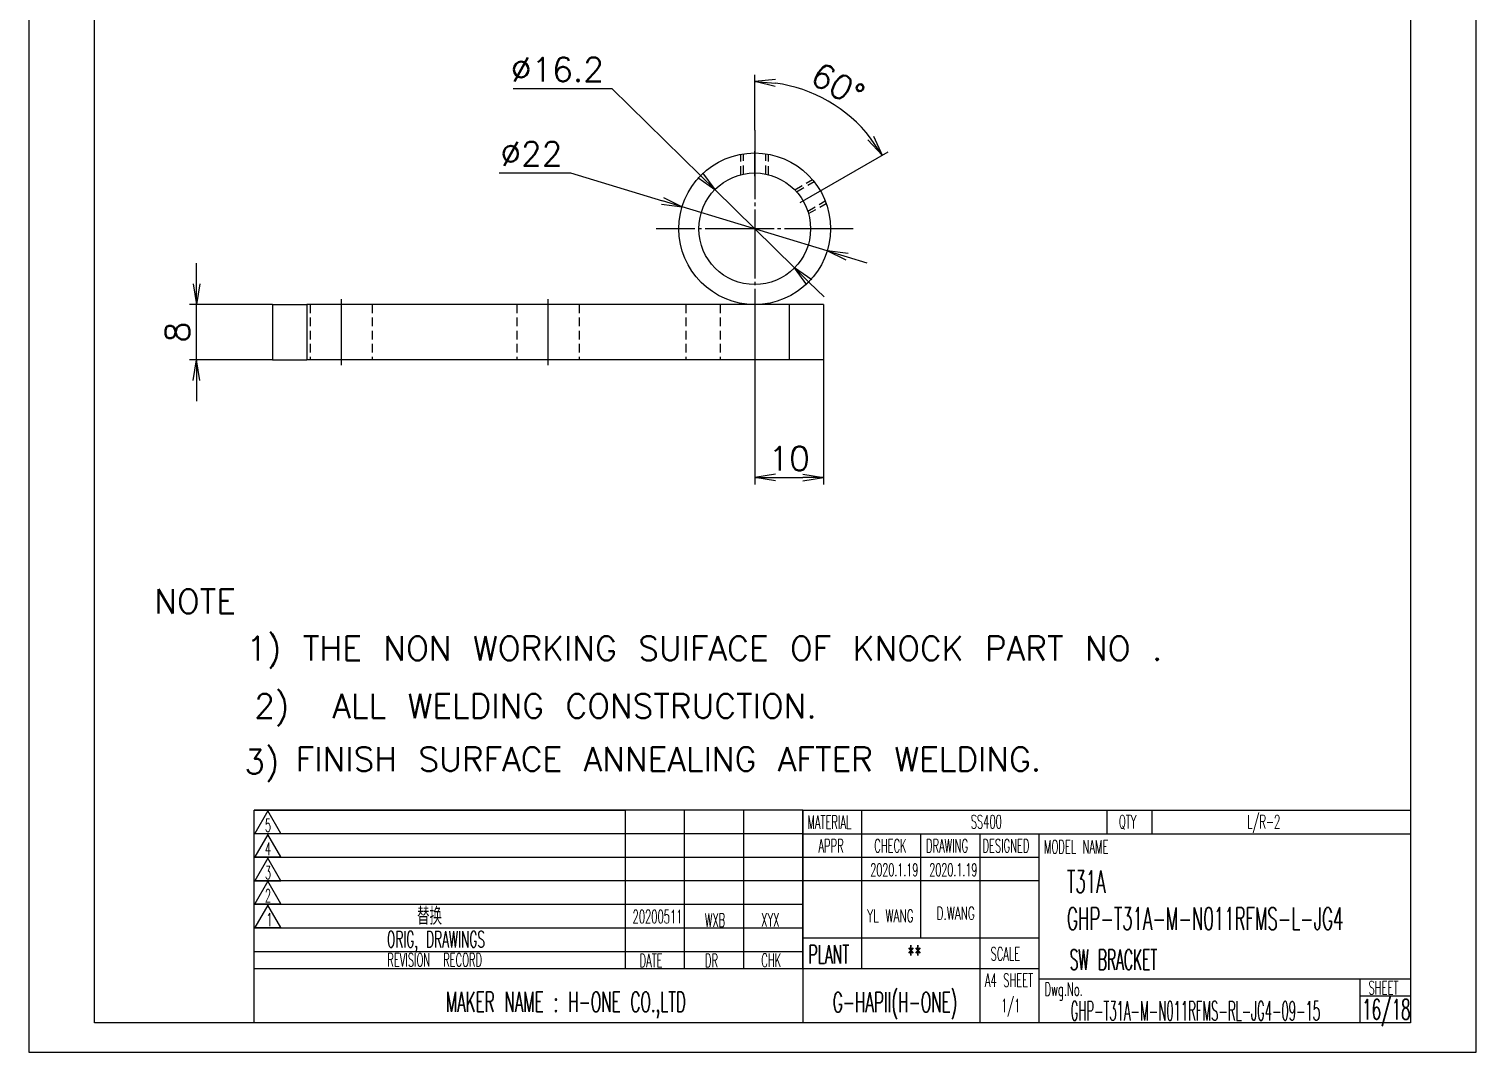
# Model space of a CAD drawing. Header units: millimetres. Extents: x 169 to 68710, y -18996 to 3059.
# Drawn here: x 1065.7 to 1275.7, y 2111.9 to 2260.4 of the extents above; entities that cross this region are included whole.
import ezdxf

# ---------------------------------------------------------------- set-up
doc = ezdxf.new("R2010")
doc.units = ezdxf.units.MM
doc.linetypes.add('CENTER-HOKUTO', pattern=[23, 20, -1, 1, -1])
doc.linetypes.add('HIDDEN-HOKUTO', pattern=[3.8, 2.5, -1.3])
for name, color, linetype in [('AM_7', 2, 'CENTER-HOKUTO'), ('AM_HID', 1, 'HIDDEN-HOKUTO'), ('AM_VIS', 7, 'Continuous'), ('list', 3, 'Continuous'), ('title_frame', 7, 'Continuous'), ('word_dim', 253, 'Continuous')]:
    doc.layers.add(name, color=color, linetype=linetype)
doc.styles.add('MX_NOTE_STANDARD', font='txt.shx', dxfattribs={"bigfont": 'bigfont.shx'})
doc.styles.get("Standard").update_dxf_attribs({"font": 'txt', "bigfont": 'gbcbig.shx'})
doc.dimstyles.new('STANDARD 1-1', dxfattribs={"dimtxt": 3.5, "dimasz": 3, "dimexe": 1, "dimexo": 0, "dimgap": 1, "dimtad": 3, "dimdsep": 46, "dimtxsty": 'Standard', "dimblk1": 'OPEN', "dimblk2": 'OPEN', "dimsah": 1, "dimcen": 0, "dimclrd": 256, "dimclre": 256, "dimclrt": 3, "dimazin": 2, "dimtfac": 1, "dimtmove": 0, "dimatfit": 3, "dimldrblk": 'OPEN', "dimfxl": 0, "dimtolj": 1, "dimlwd": 25, "dimlwe": 25, "dimarcsym": 0})
doc.dimstyles.new('STANDARD 1-1$2', dxfattribs={"dimtxt": 3.5, "dimasz": 3, "dimexe": 1, "dimexo": 0, "dimgap": 1, "dimtad": 3, "dimtoh": 1, "dimdsep": 46, "dimtxsty": 'Standard', "dimblk1": 'OPEN', "dimblk2": 'OPEN', "dimsah": 1, "dimcen": 0, "dimclrd": 256, "dimclre": 256, "dimclrt": 3, "dimazin": 2, "dimtfac": 1, "dimtmove": 0, "dimatfit": 3, "dimldrblk": 'OPEN', "dimfxl": 0, "dimtolj": 1, "dimlwd": 25, "dimlwe": 25, "dimarcsym": 0})
doc.dimstyles.new('STANDARD 1-1$3', dxfattribs={"dimtxt": 3.5, "dimasz": 3, "dimexe": 1, "dimexo": 0, "dimgap": 1, "dimtad": 3, "dimtoh": 1, "dimdsep": 46, "dimtxsty": 'Standard', "dimblk1": 'OPEN', "dimblk2": 'OPEN', "dimsah": 1, "dimcen": 0, "dimclrd": 256, "dimclre": 256, "dimclrt": 3, "dimazin": 2, "dimtfac": 1, "dimtmove": 0, "dimatfit": 3, "dimldrblk": 'OPEN', "dimfxl": 0, "dimtolj": 1, "dimlwd": 25, "dimlwe": 25, "dimarcsym": 0})

# ---------------------------------------------------------------- blocks, each defined once
blk = doc.blocks.new('_Open')
at = {"color": 0, "lineweight": -2}
for p, q in [((-1, 0.1666666666666667), (0, 0)), ((-1, -0.1666666666666667), (0, 0)), ((0, 0), (-1, 0))]:
    blk.add_line(p, q, dxfattribs=at)
blk = doc.blocks.new('*D27')
at = {"layer": 'DEFPOINTS', "color": 0, "linetype": 'Continuous', "ltscale": 2, "transparency": 16777216}
for p in [(1090.03502565559, 2220.353847299332), (1101.039189408991, 2220.353847299332), (1101.039189408991, 2212.353847299332)]:
    blk.add_point(p, dxfattribs=at)
at = {"layer": 'word_dim', "linetype": 'Continuous', "lineweight": 25, "ltscale": 2, "transparency": 16777216}
for p, q in [((1090.03502565559, 2223.353847299332), (1090.03502565559, 2226.353847299332)), ((1101.039189408991, 2220.353847299332), (1089.03502565559, 2220.353847299332)), ((1090.03502565559, 2212.353847299332), (1090.03502565559, 2220.353847299332)), ((1101.039189408991, 2212.353847299332), (1089.03502565559, 2212.353847299332)), ((1090.03502565559, 2209.353847299332), (1090.03502565559, 2206.353847299332))]:
    blk.add_line(p, q, dxfattribs=at)
at = {"layer": 'word_dim', "linetype": 'Continuous', "lineweight": 25, "ltscale": 2, "transparency": 16777216, "xscale": 3, "yscale": 3, "zscale": 3}
for p, rotation in [((1090.03502565559, 2220.353847299332), 270), ((1090.03502565559, 2212.353847299332), 90)]:
    blk.add_blockref('_Open', p, dxfattribs=dict(at, rotation=rotation))
at = {"layer": 'word_dim', "color": 3, "linetype": 'Continuous', "ltscale": 2, "transparency": 16777216, "insert": (1087.28502565559, 2216.353847299333), "char_height": 3.5, "attachment_point": 5, "rotation": 90}
blk.add_mtext('\\A1;8', dxfattribs=at)
blk = doc.blocks.new('*D28')
at = {"layer": 'DEFPOINTS', "color": 0, "linetype": 'Continuous', "ltscale": 2, "transparency": 16777216}
for p in [(1171.039189408991, 2217.653847490068), (1181.039189408991, 2212.353847299333), (1181.039189408991, 2195.250618158848)]:
    blk.add_point(p, dxfattribs=at)
at = {"layer": 'word_dim', "linetype": 'Continuous', "lineweight": 25, "ltscale": 2, "transparency": 16777216}
for p, q in [((1171.039189408991, 2217.653847490068), (1171.039189408991, 2194.250618158848)), ((1181.039189408991, 2212.353847299333), (1181.039189408991, 2194.250618158848)), ((1174.039189408991, 2195.250618158848), (1178.039189408991, 2195.250618158848))]:
    blk.add_line(p, q, dxfattribs=at)
at = {"layer": 'word_dim', "linetype": 'Continuous', "lineweight": 25, "ltscale": 2, "transparency": 16777216, "xscale": 3, "yscale": 3, "zscale": 3, "rotation": 180}
blk.add_blockref('_Open', (1171.039189408991, 2195.250618158848), dxfattribs=at)
at = {"layer": 'word_dim', "linetype": 'Continuous', "lineweight": 25, "ltscale": 2, "transparency": 16777216, "xscale": 3, "yscale": 3, "zscale": 3}
blk.add_blockref('_Open', (1181.039189408991, 2195.250618158848), dxfattribs=at)
at = {"layer": 'word_dim', "color": 3, "linetype": 'Continuous', "ltscale": 2, "transparency": 16777216, "insert": (1176.039189408991, 2198.000618158848), "char_height": 3.5, "attachment_point": 5}
blk.add_mtext('\\A1;10', dxfattribs=at)
blk = doc.blocks.new('*D34')
at = {"layer": 'DEFPOINTS', "color": 0, "linetype": 'Continuous', "ltscale": 2, "transparency": 16777216}
for p in [(1184.77091965145, 2247.718599718178), (1171.039189408991, 2245.653835092301), (1180.804631303523, 2236.99190882277), (1177.649113725398, 2235.170100961442), (1171.039189408991, 2217.053859506364)]:
    blk.add_point(p, dxfattribs=at)
at = {"layer": 'word_dim', "linetype": 'Continuous', "lineweight": 25, "ltscale": 2, "transparency": 16777216}
for p, q in [((1171.039189408991, 2245.653835092301), (1171.039189408991, 2253.71657906087)), ((1180.804631303523, 2236.99190882277), (1190.40589895206, 2242.535108772623))]:
    blk.add_line(p, q, dxfattribs=at)
blk.add_arc((1171.039189408991, 2231.353924443874), 21.36265461699647, 38.05236342333086, 81.94721357483624, dxfattribs=at)
at = {"layer": 'word_dim', "linetype": 'Continuous', "lineweight": 25, "ltscale": 2, "transparency": 16777216, "xscale": 3, "yscale": 3, "zscale": 3}
for p, rotation in [((1171.039189408991, 2252.71657906087), 175.9736067874184), ((1189.539869856912, 2242.035115166307), 304.0259702107487)]:
    blk.add_blockref('_Open', p, dxfattribs=dict(at, rotation=rotation))
at = {"layer": 'word_dim', "color": 3, "linetype": 'Continuous', "ltscale": 2, "transparency": 16777216, "insert": (1183.095593801591, 2252.236051390157), "char_height": 3.5, "attachment_point": 5, "rotation": 329.9997884990829}
blk.add_mtext('\\A1;60°', dxfattribs=at)
blk = doc.blocks.new('*D35')
at = {"layer": 'DEFPOINTS', "color": 0, "linetype": 'Continuous', "ltscale": 2, "transparency": 16777216}
for p in [(1165.260180495439, 2237.029501973238), (1176.818198322442, 2225.678192625471)]:
    blk.add_point(p, dxfattribs=at)
at = {"layer": 'word_dim', "linetype": 'Continuous', "lineweight": 25, "ltscale": 2, "transparency": 16777216}
for p, q in [((1135.978043923108, 2251.710954492557), (1150.311377256457, 2251.710954492557)), ((1150.311377256457, 2251.710954492557), (1163.119806823764, 2239.131596296907)), ((1176.818198322442, 2225.678192625471), (1165.260180495439, 2237.029501973238)), ((1178.958571994117, 2223.576098301803), (1181.098945665792, 2221.474003978134))]:
    blk.add_line(p, q, dxfattribs=at)
at = {"layer": 'word_dim', "linetype": 'Continuous', "lineweight": 25, "ltscale": 2, "transparency": 16777216, "xscale": 3, "yscale": 3, "zscale": 3}
for p, rotation in [((1165.260180495439, 2237.029501973238), 315.516959837839), ((1176.818198322442, 2225.678192625471), 135.516959837839)]:
    blk.add_blockref('_Open', p, dxfattribs=dict(at, rotation=rotation))
at = {"layer": 'word_dim', "color": 3, "linetype": 'Continuous', "ltscale": 2, "transparency": 16777216, "insert": (1142.394710589775, 2254.460954492557), "char_height": 3.5, "attachment_point": 5}
blk.add_mtext('\\A1;∅16.2', dxfattribs=at)
blk = doc.blocks.new('*D36')
at = {"layer": 'DEFPOINTS', "color": 0, "linetype": 'Continuous', "ltscale": 2, "transparency": 16777216}
for p in [(1160.514855830268, 2234.553597715052), (1181.563522987759, 2228.154096883599)]:
    blk.add_point(p, dxfattribs=at)
at = {"layer": 'word_dim', "linetype": 'Continuous', "lineweight": 25, "ltscale": 2, "transparency": 16777216}
for p, q in [((1133.968930085748, 2239.482769611736), (1144.302263419083, 2239.482769611736)), ((1144.302263419083, 2239.482769611736), (1157.64458303606, 2235.426256919342)), ((1181.563522987759, 2228.154096883599), (1160.514855830268, 2234.553597715052)), ((1184.433795781966, 2227.281437679309), (1187.304068576174, 2226.408778475019))]:
    blk.add_line(p, q, dxfattribs=at)
at = {"layer": 'word_dim', "linetype": 'Continuous', "lineweight": 25, "ltscale": 2, "transparency": 16777216, "xscale": 3, "yscale": 3, "zscale": 3}
for p, rotation in [((1160.514855830268, 2234.553597715052), 343.0889689692418), ((1181.563522987759, 2228.154096883599), 163.0889689692418)]:
    blk.add_blockref('_Open', p, dxfattribs=dict(at, rotation=rotation))
at = {"layer": 'word_dim', "color": 3, "linetype": 'Continuous', "ltscale": 2, "transparency": 16777216, "insert": (1138.635596752415, 2242.232769611736), "char_height": 3.5, "attachment_point": 5}
blk.add_mtext('\\A1;∅22', dxfattribs=at)

msp = doc.modelspace()

# ---------------------------------------------------------------- linework, layer by layer
at = {"layer": 'AM_7', "ltscale": 0.5}
for p, q in [((1171.039189408991, 2245.653835092302), (1171.039189408991, 2217.053859506364)), ((1171.039189408991, 2238.986354623552), (1171.039189408991, 2242.630000863786)), ((1177.649113725398, 2235.170100961442), (1180.804631303523, 2236.99190882277)), ((1185.33917720196, 2231.353847299333), (1156.739201616023, 2231.353847299333)), ((1111.039189408991, 2221.153897081132), (1111.039189408991, 2211.553296838517)), ((1141.039189408991, 2221.153897081132), (1141.039189408991, 2211.553296838517))]:
    msp.add_line(p, q, dxfattribs=at)
at = {"layer": 'AM_HID', "ltscale": 0.5}
for p, q in [((1169.039189408991, 2239.203059945817), (1169.039189408991, 2242.170497689958)), ((1169.418217729304, 2239.290004525895), (1169.418217729304, 2242.233760629411)), ((1172.660161088679, 2239.290004525895), (1172.660161088679, 2242.233760629411)), ((1173.039189408991, 2239.203059945817), (1173.039189408991, 2242.170497689958)), ((1176.836796830866, 2237.010494027848), (1179.406682084773, 2238.494228158708)), ((1177.101567338679, 2236.725734506364), (1179.650944780085, 2238.197627816911)), ((1178.722600053523, 2233.918086801286), (1181.271977494929, 2235.389980111833)), ((1178.836796830866, 2233.546413217302), (1181.406682084773, 2235.030116830583)), ((1106.039189408991, 2220.353847299333), (1106.039189408991, 2212.353847299333)), ((1106.539189410898, 2220.353847299333), (1106.539189410898, 2212.353847299333)), ((1115.5391894071, 2220.353847299333), (1115.5391894071, 2212.353847299333)), ((1136.539189410898, 2220.353847299333), (1136.539189410898, 2212.353847299333)), ((1145.5391894071, 2220.353847299333), (1145.5391894071, 2212.353847299333)), ((1161.039189408991, 2220.353847299333), (1161.039189408991, 2212.353847299333)), ((1166.039189408991, 2220.353847299333), (1166.039189408991, 2212.353847299333)), ((1176.039189408991, 2220.353847299333), (1176.039189408991, 2212.353847299333))]:
    msp.add_line(p, q, dxfattribs=at)
at = {"layer": 'AM_VIS', "ltscale": 0.125}
for p, q in [((1101.039189408991, 2220.353847299333), (1106.039189408991, 2220.353847299333)), ((1181.039189408991, 2220.353847299333), (1176.039189408991, 2220.353847299333)), ((1101.039189408991, 2212.353847299333), (1106.039189408991, 2212.353847299333)), ((1181.039189408991, 2212.353847299333), (1176.039189408991, 2212.353847299333))]:
    msp.add_line(p, q, dxfattribs=at)
at = {"layer": 'AM_VIS', "ltscale": 0.2}
for p, q in [((1101.039189408991, 2220.353847299333), (1101.039189408991, 2212.353847299333)), ((1106.039189408991, 2220.353847299333), (1106.039189408991, 2212.353847299333)), ((1176.039189408991, 2220.353847299333), (1176.039189408991, 2212.353847299333)), ((1181.039189408991, 2220.353847299333), (1181.039189408991, 2212.353847299333))]:
    msp.add_line(p, q, dxfattribs=at)
at = {"layer": 'AM_VIS'}
for p, q in [((1176.039189408991, 2220.353847299333), (1106.039189408991, 2220.353847299333)), ((1176.039189408991, 2212.353847299333), (1106.039189408991, 2212.353847299333))]:
    msp.add_line(p, q, dxfattribs=at)
for radius in [11, 8.1]:
    msp.add_circle((1171.039189408991, 2231.353847299333), radius, dxfattribs=at)
at = {"layer": 'title_frame'}
for p, q in [((1075.216310312324, 2116.107332647932), (1075.216310312324, 2391.857332647932)), ((1266.216310312324, 2391.857332647932), (1266.216310312324, 2116.107332647932)), ((1098.391310312327, 2116.107332647932), (1098.391310312327, 2146.977332647928)), ((1098.391310312327, 2146.977332647928), (1152.291310312321, 2146.977332647928)), ((1178.016310312327, 2146.977332647928), (1098.391310312327, 2146.977332647928)), ((1100.371362915575, 2146.856352002674), (1098.491722915576, 2143.600720022741)), ((1102.251002915574, 2143.600720022741), (1100.371362915575, 2146.856352002674)), ((1152.291310312321, 2123.947332647929), (1152.291310312321, 2146.977332647928)), ((1160.866310312318, 2123.947332647929), (1160.866310312318, 2146.977332647928)), ((1160.866310312318, 2123.947332647929), (1160.866310312318, 2146.977332647928)), ((1169.44131031233, 2123.947332647929), (1169.44131031233, 2146.977332647928)), ((1169.44131031233, 2123.947332647929), (1169.44131031233, 2146.977332647928)), ((1178.016310312327, 2146.977332647928), (1178.016310312327, 2143.54733264792)), ((1178.016310312327, 2146.977332647928), (1178.016310312327, 2116.107332647932)), ((1178.016310312327, 2146.977332647928), (1178.016310312327, 2116.107332647932)), ((1178.016310312327, 2123.947332647929), (1178.016310312327, 2146.977332647928)), ((1178.016310312327, 2146.977332647928), (1266.216310312324, 2146.977332647928)), ((1186.591310312324, 2123.947332647929), (1186.591310312324, 2146.977332647928)), ((1222.116310312318, 2146.977332647928), (1222.116310312318, 2143.54733264792)), ((1228.688917564308, 2146.977332647928), (1228.688917564308, 2143.54733264792)), ((1152.291310312321, 2143.54733264792), (1098.391310312327, 2143.54733264792)), ((1178.016310312327, 2143.54733264792), (1098.391310312327, 2143.54733264792)), ((1098.491722915576, 2143.600720022741), (1102.251002915574, 2143.600720022741)), ((1100.371362915575, 2143.448605953142), (1098.491722915576, 2140.192973973209)), ((1102.251002915574, 2140.192973973209), (1100.371362915575, 2143.448605953142)), ((1178.016310312327, 2143.54733264792), (1266.216310312324, 2143.54733264792)), ((1195.166310312321, 2128.451978682622), (1195.166310312321, 2143.54733264792)), ((1203.741310312318, 2116.107332647932), (1203.741310312318, 2143.54733264792)), ((1212.31631031233, 2116.107332647932), (1212.31631031233, 2143.54733264792)), ((1152.291310312321, 2140.117332647927), (1098.391310312327, 2140.117332647927)), ((1178.016310312327, 2140.117332647927), (1098.391310312327, 2140.117332647927)), ((1098.491722915576, 2140.192973973209), (1102.251002915574, 2140.192973973209)), ((1100.371362915575, 2139.989659353488), (1098.491722915576, 2136.734027373555)), ((1102.251002915574, 2136.734027373555), (1100.371362915575, 2139.989659353488)), ((1212.31631031233, 2140.117332647927), (1178.016310312327, 2140.117332647927)), ((1152.291310312321, 2136.687332647919), (1098.391310312327, 2136.687332647919)), ((1178.016310312327, 2136.687332647919), (1098.391310312327, 2136.687332647919)), ((1098.491722915576, 2136.734027373555), (1102.251002915574, 2136.734027373555)), ((1100.371362915575, 2136.644774107417), (1098.491722915576, 2133.389142127483)), ((1102.251002915574, 2133.389142127483), (1100.371362915575, 2136.644774107417)), ((1212.31631031233, 2136.687332647919), (1178.016310312327, 2136.687332647919)), ((1152.291310312321, 2133.257332647926), (1098.391310312327, 2133.257332647926)), ((1178.016310312327, 2133.257332647926), (1098.391310312327, 2133.257332647926)), ((1098.491722915576, 2133.389142127483), (1102.251002915574, 2133.389142127483)), ((1100.371362915575, 2133.185827507762), (1098.491722915576, 2129.930195527829)), ((1102.251002915574, 2129.930195527829), (1100.371362915575, 2133.185827507762)), ((1152.291310312321, 2129.827332647919), (1098.391310312327, 2129.827332647919)), ((1178.016310312327, 2129.827332647919), (1098.391310312327, 2129.827332647919)), ((1098.491722915576, 2129.930195527829), (1102.251002915574, 2129.930195527829)), ((1178.016310312327, 2128.451978682622), (1212.31631031233, 2128.451978682622)), ((1152.291310312321, 2126.397332647926), (1098.391310312327, 2126.397332647926)), ((1178.016310312327, 2126.397332647926), (1098.391310312327, 2126.397332647926)), ((1178.016310312327, 2123.947332647929), (1098.391310312327, 2123.947332647929)), ((1212.31631031233, 2123.947332647929), (1178.016310312327, 2123.947332647929)), ((1212.31631031233, 2122.477332647928), (1266.216310312324, 2122.477332647928)), ((1258.866310312318, 2122.477332647928), (1258.866310312318, 2116.107332647932)), ((1258.866310312318, 2120.027332647931), (1266.216310312324, 2120.027332647931)), ((1266.216310312324, 2116.107332647932), (1075.216310312324, 2116.107332647932)), ((1266.216310312324, 2116.107332647932), (1212.31631031233, 2116.107332647932))]:
    msp.add_line(p, q, dxfattribs=at)
at = {"layer": 'title_frame', "color": 4}
msp.add_lwpolyline([(1065.716310312324, 2111.857332647932), (1275.716310312324, 2111.857332647932), (1275.716310312324, 2408.857332647932), (1065.716310312324, 2408.857332647932)], close=True, dxfattribs=at)

# ---------------------------------------------------------------- texts
at = {"layer": 'list', "linetype": 'Continuous', "ltscale": 2}
for s, p in [('3) ', (1096.959629958372, 2152.260999409723)), ('FINISH SURFACE ANNEALING AFTER WELDING.', (1104.425693626494, 2152.635138320803))]:
    msp.add_text(s, height=3.5, dxfattribs=at).set_placement(p)
at = {"layer": 'title_frame', "color": 3, "style": 'MX_NOTE_STANDARD'}
for s, height, width, p in [('SS400', 1.933344, 0.5450000000000002, (1202.389682335044, 2144.32961692368)), ('QTY', 1.933344, 0.5450000000000002, (1223.889443077489, 2144.32961692368)), ('L/R-2', 1.933344, 0.5450000000000002, (1242.517262215078, 2144.32961692368)), ('5', 1.87964, 0.5450000000000002, (1099.976594463944, 2143.82173045823)), ('MATERIAL', 1.933344, 0.5450000000000002, (1178.688442277773, 2144.245690904581)), ('4', 1.87964, 0.5450000000000002, (1099.976594463944, 2140.413984408698)), ('APPR', 1.933344, 0.5450000000000002, (1180.284121688521, 2140.843932595695)), ('CHECK', 1.933344, 0.5450000000000002, (1188.379981463797, 2140.843932595695)), ('DRAWING', 1.933344, 0.5450000000000002, (1195.89948205783, 2140.843932595695)), ('DESIGNED', 1.933344, 0.5450000000000002, (1204.090961782371, 2140.843932595695)), ('MODEL NAME', 1.933344, 0.5450000000000002, (1213.019401489284, 2140.696580649813)), ('3', 1.87964, 0.5450000000000002, (1099.976594463944, 2136.955037809044)), ('2020.1.19', 1.862, 0.5450000000000002, (1187.815947233255, 2137.377587673772)), ('2020.1.19', 1.862, 0.5450000000000002, (1196.390947233238, 2137.377587673772)), ('T31A', 3.234, 0.5450000000000002, (1216.357543696351, 2134.974140004584)), ('2', 1.87964, 0.5450000000000002, (1099.976594463944, 2133.610152562972)), ('1', 1.87964, 0.5450000000000002, (1100.172836543082, 2130.151205963318)), ('20200511', 1.933344, 0.5450000000000002, (1153.313410415365, 2130.544986485672)), ('WXB', 1.933344, 0.5450000000000002, (1163.822602342137, 2130.054421655144)), ('XYX', 1.933344, 0.5450000000000002, (1171.999240103039, 2130.08718547223)), ('YL WANG', 1.862, 0.6, (1187.359329590857, 2130.698288873327)), ('D.WANG', 1.862, 0.6, (1197.435272452705, 2131.077734118191)), ('GHP-T31A-M-N011RFMS-L-JG4', 3.234, 0.5450000000000002, (1216.357543696351, 2129.60777962651)), ('ORIG, DRAWINGS', 2.362976051216126, 0.5450000000000002, (1117.665136480376, 2127.045917368823)), ('PLANT', 2.6852, 0.5450000000000002, (1178.852377152456, 2124.701162101346)), ('**', 2.6852, 0.5450000000000002, (1193.209277808833, 2124.701162101346)), ('REVISION  RECORD', 1.933344, 0.5450000000000002, (1117.715165767447, 2124.264494530632)), ('DATE', 1.933344, 0.5450000000000002, (1154.328614380261, 2124.184639812383)), ('DR', 1.933344, 0.5450000000000002, (1163.822602342137, 2124.174421655154)), ('CHK', 1.933344, 0.5450000000000002, (1171.999240103039, 2124.207185472239)), ('SCALE', 1.933344, 0.5450000000000002, (1205.266936793683, 2125.141780085623)), ('SW BRACKET', 2.94, 0.5, (1216.751842179517, 2123.816188248058)), ('A4 SHEET', 1.933344, 0.5450000000000002, (1204.445929586007, 2121.324236034759)), ('G-HAPII(H-ONE)', 2.94, 0.5450000000000002, (1182.372200449179, 2117.62564440167)), ('Dwg.No.', 1.933344, 0.5450000000000002, (1213.105256581468, 2120.005337680262)), ('SHEET', 1.933344, 0.5450000000000002, (1260.1062319829, 2120.234725561365)), ('MAKER NAME : H-ONE CO.,LTD ', 2.94, 0.5450000000000002, (1126.220795399968, 2117.673904977296)), ('1/1', 1.933344, 0.5450000000000002, (1206.79767263904, 2117.644931805314)), ('GHP-T31A-M-N011RFMS-RL-JG4-09-15', 2.800000000000001, 0.4409999999999739, (1216.892124568177, 2116.448656997477)), ('16/18', 2.94, 0.5450000000000002, (1259.195398884949, 2116.57352299605))]:
    msp.add_text(s, height=height, dxfattribs=dict(at, width=width)).set_placement(p)
at = {"layer": 'word_dim', "color": 3, "linetype": 'Continuous'}
msp.add_text('NOTE  ', height=3.5, dxfattribs=at).set_placement((1083.893252445697, 2175.521658955354))
at = {"layer": 'word_dim', "color": 3, "char_height": 3.5, "attachment_point": 1}
for s, insert, width in [('1) THE NON WORKING SUIFACE OF KNOCK PART NO .', (1097.259389180522, 2172.199744064239), 176.0668255368139), ('  2)  ALL WELDING CONSTRUCTION.', (1092.16812076998, 2163.841321760375), 151.6666666666667)]:
    msp.add_mtext(s, dxfattribs=dict(at, insert=insert, width=width))
at = {"layer": 'word_dim', "linetype": 'Continuous', "ltscale": 2, "insert": (1122.049134610795, 2132.839109244692), "char_height": 2.5, "width": 16.55922717609792, "attachment_point": 1}
msp.add_mtext('{\\Ftxt,gbcbig|c134;\\C3;替换}', dxfattribs=at)

# ---------------------------------------------------------------- dimensions: what is measured, and where the dimension line sits
at = {"layer": 'word_dim', "linetype": 'Continuous', "ltscale": 2}
for p1, p2, picture, middle in [((1176.818198322442, 2225.678192625471), (1165.260180495439, 2237.029501973238), '*D35', (1142.394710589775, 2251.710954492557)), ((1181.563522987759, 2228.154096883599), (1160.514855830268, 2234.553597715052), '*D36', (1138.635596752415, 2239.482769611736))]:
    dim = msp.add_diameter_dim_2p(p1=p1, p2=p2, dimstyle='STANDARD 1-1$3', dxfattribs=at)
    dim.commit()
    dim.dimension.update_dxf_attribs({"geometry": picture, "text_midpoint": middle, "dimtype": 163})
dim = msp.add_angular_dim_2l(base=(1184.77091965145, 2247.718599718178), line1=((1171.039189408991, 2245.653835092302), (1171.039189408991, 2217.053859506364)), line2=((1177.649113725398, 2235.170100961442), (1180.804631303523, 2236.99190882277)), dimstyle='STANDARD 1-1$2', dxfattribs=at)
dim.commit()
dim.dimension.update_dxf_attribs({"geometry": '*D34', "text_midpoint": (1183.095593801592, 2252.236051390157)})
dim = msp.add_linear_dim(base=(1090.03502565559, 2220.353847299332), p1=(1101.039189408991, 2212.353847299333), p2=(1101.039189408991, 2220.353847299333), angle=90, dimstyle='STANDARD 1-1', dxfattribs=at)
dim.commit()
dim.dimension.update_dxf_attribs({"geometry": '*D27', "text_midpoint": (1087.28502565559, 2216.353847299333)})
dim = msp.add_linear_dim(base=(1181.039189408991, 2195.250618158848), p1=(1171.039189408991, 2217.653847490068), p2=(1181.039189408991, 2212.353847299333), dimstyle='STANDARD 1-1', dxfattribs=at)
dim.commit()
dim.dimension.update_dxf_attribs({"geometry": '*D28', "text_midpoint": (1176.039189408991, 2198.000618158848)})

doc.saveas('drawing.dxf')
